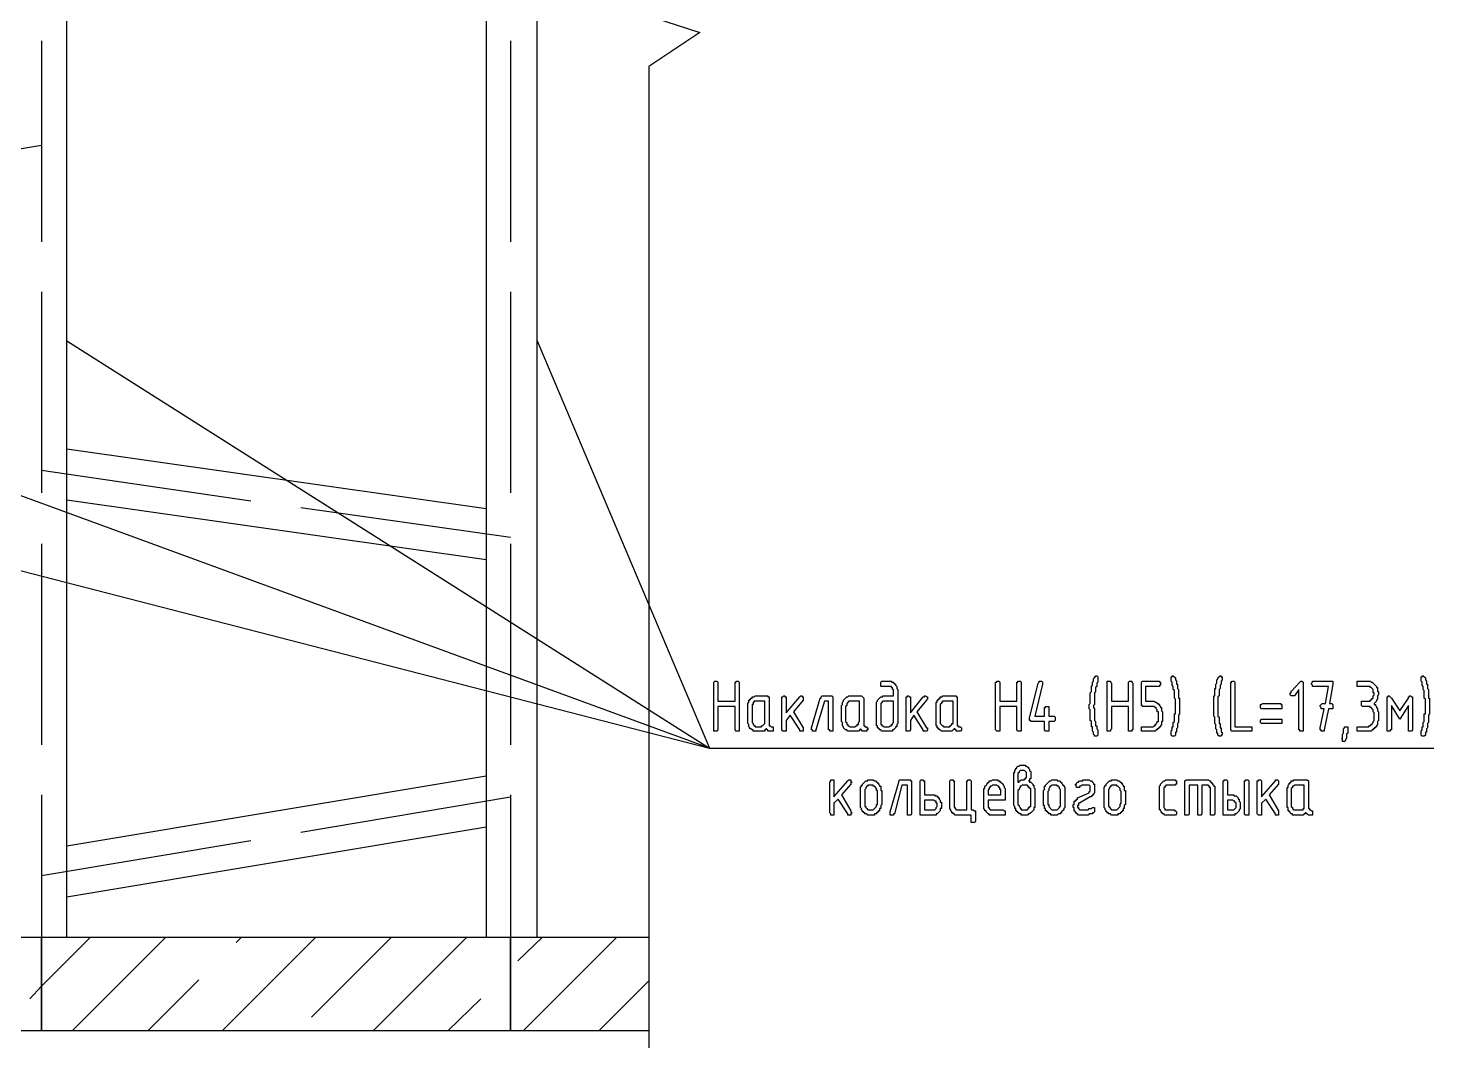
# Model space of a CAD drawing. Header units: millimetres. Extents: x 1 to 1188, y 1 to 840.
# Drawn here: x 120.9 to 204.8, y 262.5 to 323.3 of the extents above; entities that cross this region are included whole.
import ezdxf

# ---------------------------------------------------------------- set-up
doc = ezdxf.new("R2010")
doc.units = ezdxf.units.MM
doc.layers.add('GEOMETRY', color=7, linetype='Continuous')

msp = doc.modelspace()

# ---------------------------------------------------------------- linework, layer by layer
at = {"layer": 'GEOMETRY'}
for points in [[(157.931, 385.706), (157.931, 327.095), (154.947, 325.064), (160.98, 323.095), (157.931, 321.064), (157.931, 262.453)], [(121.673, 322.588), (121.673, 310.585)], [(149.677, 322.588), (149.677, 310.585)], [(109.164, 314.269), (121.673, 316.364)], [(121.673, 307.602), (121.673, 295.6)], [(149.677, 307.602), (149.677, 295.6)], [(67.19, 304.68), (161.552, 280.359)], [(123.197, 304.68), (161.552, 280.359), (95.194, 304.68)], [(151.264, 304.68), (161.552, 280.359), (204.794, 280.359)], [(148.216, 294.647), (123.197, 298.203)], [(134.182, 295.092), (121.673, 296.933)], [(148.216, 291.598), (123.197, 295.155)], [(149.677, 292.932), (137.167, 294.71)], [(121.673, 292.552), (121.673, 280.551)], [(149.677, 292.552), (149.677, 280.551)], [(123.197, 274.518), (148.216, 278.708)], [(121.673, 277.566), (121.673, 269.056)], [(137.167, 275.343), (149.677, 277.439)], [(149.677, 277.566), (149.677, 269.056)], [(123.197, 271.469), (148.216, 275.66)], [(121.673, 272.74), (134.182, 274.835)], [(121.673, 269.056), (121.673, 263.469), (93.669, 263.469), (93.669, 269.056)], [(93.669, 269.056), (121.736, 269.056)], [(120.975, 265.373), (121.673, 266.135), (124.594, 269.056)], [(149.677, 269.056), (149.677, 263.469), (121.673, 263.469), (121.673, 269.056)], [(121.673, 269.056), (149.74, 269.056)], [(123.515, 263.469), (129.103, 269.056)], [(132.468, 263.469), (138.056, 269.056)], [(133.294, 268.739), (133.61, 269.056)], [(137.802, 264.294), (142.565, 269.056)], [(141.485, 263.469), (147.073, 269.056)], [(157.931, 263.469), (149.677, 263.469), (149.677, 269.056)], [(149.677, 269.056), (157.931, 269.056)], [(150.121, 267.659), (151.581, 269.056)], [(150.439, 263.469), (156.027, 269.056)], [(128.023, 263.469), (131.071, 266.517)], [(154.947, 263.469), (157.931, 266.453)], [(145.93, 263.469), (147.898, 265.373)]]:
    msp.add_lwpolyline(points, dxfattribs=at)
for points in [[(120.213, 269.056), (123.197, 269.056), (123.197, 379.102), (120.213, 379.102)], [(148.216, 269.056), (151.264, 269.056), (151.264, 379.102), (148.216, 379.102)], [(184.475, 282.835), (184.475, 282.772), (184.539, 282.709), (184.539, 282.01), (184.602, 281.947), (184.602, 281.693), (184.665, 281.693), (184.665, 281.503), (184.729, 281.439), (184.729, 281.121), (184.665, 281.058), (184.539, 281.058), (184.539, 281.121), (184.475, 281.185), (184.475, 281.313), (184.41, 281.376), (184.41, 281.63), (184.347, 281.63), (184.347, 281.947), (184.284, 282.01), (184.284, 282.645), (184.22, 282.709), (184.22, 282.964), (184.284, 283.027), (184.284, 283.661), (184.347, 283.726), (184.347, 284.043), (184.41, 284.106), (184.41, 284.296), (184.475, 284.36), (184.475, 284.488), (184.539, 284.551), (184.539, 284.614), (184.602, 284.614), (184.602, 284.678), (184.665, 284.678), (184.729, 284.614), (184.729, 284.296), (184.665, 284.233), (184.665, 284.043), (184.602, 283.979), (184.602, 283.726), (184.539, 283.661), (184.539, 282.964), (184.475, 282.9)], [(189.364, 282.835), (189.364, 283.281), (189.301, 283.344), (189.301, 283.789), (189.238, 283.852), (189.238, 284.043), (189.173, 284.106), (189.173, 284.296), (189.11, 284.36), (189.11, 284.614), (189.173, 284.614), (189.173, 284.678), (189.238, 284.678), (189.364, 284.551), (189.364, 284.423), (189.428, 284.36), (189.428, 284.169), (189.491, 284.169), (189.491, 283.916), (189.555, 283.852), (189.555, 283.344), (189.618, 283.344), (189.618, 282.392), (189.555, 282.328), (189.555, 281.883), (189.491, 281.82), (189.491, 281.566), (189.428, 281.503), (189.428, 281.313), (189.364, 281.313), (189.364, 281.121), (189.301, 281.058), (189.173, 281.058), (189.11, 281.121), (189.11, 281.376), (189.173, 281.439), (189.173, 281.63), (189.238, 281.63), (189.238, 281.883), (189.301, 281.947), (189.301, 282.392), (189.364, 282.392)], [(191.904, 282.835), (191.904, 282.265), (191.968, 282.202), (191.968, 281.82), (192.031, 281.82), (192.031, 281.566), (192.094, 281.566), (192.094, 281.313), (192.158, 281.313), (192.158, 281.121), (192.094, 281.121), (192.094, 281.058), (191.968, 281.058), (191.904, 281.121), (191.904, 281.248), (191.841, 281.248), (191.841, 281.439), (191.777, 281.503), (191.777, 281.756), (191.714, 281.82), (191.714, 282.202), (191.651, 282.265), (191.651, 283.471), (191.714, 283.471), (191.714, 283.916), (191.777, 283.916), (191.777, 284.169), (191.841, 284.233), (191.841, 284.423), (191.904, 284.488), (191.904, 284.551), (192.031, 284.678), (192.094, 284.678), (192.094, 284.614), (192.158, 284.614), (192.158, 284.423), (192.094, 284.36), (192.094, 284.169), (192.031, 284.106), (192.031, 283.916), (191.968, 283.852), (191.968, 283.471), (191.904, 283.407)], [(204.286, 282.835), (204.286, 283.281), (204.223, 283.344), (204.223, 283.789), (204.159, 283.852), (204.159, 284.043), (204.096, 284.106), (204.096, 284.296), (204.032, 284.36), (204.032, 284.614), (204.096, 284.614), (204.096, 284.678), (204.159, 284.678), (204.286, 284.551), (204.286, 284.423), (204.351, 284.36), (204.351, 284.169), (204.414, 284.169), (204.414, 283.916), (204.477, 283.852), (204.477, 283.344), (204.541, 283.344), (204.541, 282.392), (204.477, 282.328), (204.477, 281.883), (204.414, 281.82), (204.414, 281.566), (204.351, 281.503), (204.351, 281.313), (204.286, 281.313), (204.286, 281.121), (204.223, 281.058), (204.096, 281.058), (204.032, 281.121), (204.032, 281.376), (204.096, 281.439), (204.096, 281.63), (204.159, 281.63), (204.159, 281.883), (204.223, 281.947), (204.223, 282.392), (204.286, 282.392)], [(161.805, 281.503), (161.805, 284.296), (161.869, 284.36), (161.995, 284.36), (162.059, 284.296), (162.059, 283.154), (163.076, 283.154), (163.076, 284.296), (163.139, 284.296), (163.139, 284.36), (163.266, 284.36), (163.329, 284.296), (163.329, 281.376), (163.139, 281.376), (163.076, 281.439), (163.076, 282.835), (162.059, 282.835), (162.059, 281.439), (161.995, 281.376), (161.805, 281.376)], [(172.791, 283.726), (172.791, 281.82), (172.727, 281.756), (172.727, 281.63), (172.664, 281.63), (172.664, 281.566), (172.601, 281.503), (172.536, 281.439), (172.473, 281.439), (172.473, 281.376), (171.839, 281.376), (171.775, 281.439), (171.71, 281.439), (171.71, 281.503), (171.647, 281.503), (171.647, 281.566), (171.584, 281.566), (171.584, 281.693), (171.52, 281.693), (171.52, 283.09), (171.584, 283.154), (171.584, 283.217), (171.71, 283.344), (171.775, 283.407), (171.902, 283.407), (171.902, 283.471), (172.536, 283.471), (172.536, 283.852), (172.473, 283.852), (172.473, 283.979), (172.409, 283.979), (172.409, 284.043), (171.775, 284.043), (171.775, 284.296), (171.839, 284.36), (172.409, 284.36), (172.409, 284.296), (172.536, 284.296), (172.536, 284.233), (172.601, 284.233), (172.601, 284.169), (172.664, 284.169), (172.664, 284.106), (172.727, 284.043), (172.727, 283.916), (172.791, 283.852)], [(178.632, 281.503), (178.632, 284.296), (178.696, 284.296), (178.696, 284.36), (178.823, 284.36), (178.886, 284.296), (178.886, 283.154), (179.903, 283.154), (179.903, 284.296), (179.966, 284.296), (179.966, 284.36), (180.093, 284.36), (180.156, 284.296), (180.156, 281.376), (179.966, 281.376), (179.903, 281.439), (179.903, 282.835), (178.886, 282.835), (178.886, 281.376), (178.696, 281.376), (178.632, 281.439)], [(180.665, 282.073), (180.665, 282.138), (181.172, 284.233), (181.235, 284.296), (181.235, 284.36), (181.364, 284.36), (181.427, 284.296), (181.427, 284.169), (180.982, 282.265), (181.554, 282.265), (181.554, 282.772), (181.617, 282.772), (181.617, 282.835), (181.807, 282.835), (181.807, 282.265), (182.126, 282.265), (182.189, 282.202), (182.189, 282.01), (182.126, 281.947), (181.807, 281.947), (181.807, 281.376), (181.617, 281.376), (181.554, 281.439), (181.554, 281.947), (180.728, 281.947), (180.728, 282.01), (180.665, 282.01)], [(185.301, 281.503), (185.301, 284.36), (185.491, 284.36), (185.491, 284.296), (185.554, 284.233), (185.554, 283.154), (186.57, 283.154), (186.57, 284.296), (186.633, 284.36), (186.76, 284.36), (186.76, 284.296), (186.823, 284.233), (186.823, 281.439), (186.76, 281.439), (186.76, 281.376), (186.57, 281.376), (186.57, 282.835), (185.554, 282.835), (185.554, 281.503), (185.491, 281.439), (185.491, 281.376), (185.301, 281.376)], [(187.332, 283.027), (187.332, 284.296), (187.395, 284.36), (188.411, 284.36), (188.411, 284.296), (188.476, 284.296), (188.476, 284.106), (188.411, 284.106), (188.411, 284.043), (187.585, 284.043), (187.585, 283.154), (188.094, 283.154), (188.157, 283.09), (188.221, 283.09), (188.284, 283.027), (188.348, 283.027), (188.348, 282.964), (188.411, 282.964), (188.411, 282.9), (188.476, 282.835), (188.476, 282.772), (188.539, 282.772), (188.539, 282.582), (188.602, 282.519), (188.602, 281.947), (188.539, 281.947), (188.539, 281.756), (188.476, 281.693), (188.476, 281.63), (188.411, 281.63), (188.411, 281.566), (188.348, 281.566), (188.348, 281.503), (188.284, 281.503), (188.284, 281.439), (188.221, 281.439), (188.157, 281.376), (187.332, 281.376), (187.332, 281.63), (188.031, 281.63), (188.094, 281.693), (188.157, 281.693), (188.157, 281.756), (188.221, 281.756), (188.221, 281.82), (188.284, 281.883), (188.284, 281.947), (188.348, 281.947), (188.348, 282.519), (188.284, 282.519), (188.284, 282.645), (188.221, 282.709), (188.221, 282.772), (188.157, 282.772), (188.094, 282.835), (187.395, 282.835), (187.395, 282.9), (187.332, 282.9)], [(192.666, 284.233), (192.666, 284.296), (192.73, 284.296), (192.73, 284.36), (192.856, 284.36), (192.92, 284.296), (192.92, 281.63), (193.935, 281.63), (193.935, 281.376), (192.73, 281.376), (192.666, 281.439)], [(196.73, 283.852), (196.477, 283.471), (196.285, 283.471), (196.222, 283.534), (196.222, 283.661), (196.285, 283.661), (196.285, 283.726), (196.794, 284.296), (196.857, 284.36), (196.92, 284.36), (196.984, 284.296), (196.984, 281.376), (196.794, 281.376), (196.794, 281.439), (196.73, 281.439)], [(198.254, 282.709), (198.064, 282.709), (198.064, 282.772), (198.001, 282.835), (198.001, 282.9), (198.127, 283.027), (198.318, 283.027), (198.508, 284.043), (197.556, 284.043), (197.556, 284.106), (197.492, 284.169), (197.492, 284.233), (197.556, 284.296), (197.556, 284.36), (198.763, 284.36), (198.763, 284.169), (198.571, 283.027), (198.698, 283.027), (198.763, 282.964), (198.763, 282.709), (198.508, 282.709), (198.254, 281.439), (198.254, 281.376), (198.064, 281.376), (198.064, 281.439), (198.001, 281.439), (198.001, 281.566)], [(200.857, 282.835), (200.54, 282.835), (200.477, 282.9), (200.477, 283.154), (200.984, 283.154), (200.984, 283.217), (201.048, 283.217), (201.048, 283.281), (201.111, 283.281), (201.111, 283.344), (201.176, 283.344), (201.176, 283.471), (201.239, 283.534), (201.239, 283.661), (201.176, 283.661), (201.176, 283.852), (201.111, 283.916), (201.048, 283.979), (200.984, 283.979), (200.984, 284.043), (200.222, 284.043), (200.222, 284.36), (200.984, 284.36), (201.048, 284.296), (201.111, 284.296), (201.176, 284.233), (201.366, 284.043), (201.366, 283.979), (201.429, 283.979), (201.429, 283.726), (201.493, 283.726), (201.493, 283.534), (201.429, 283.471), (201.429, 283.281), (201.366, 283.217), (201.366, 283.154), (201.239, 283.027), (201.239, 282.964), (201.302, 282.964), (201.302, 282.9), (201.366, 282.835), (201.366, 282.772), (201.429, 282.709), (201.429, 282.582), (201.493, 282.519), (201.493, 282.01), (201.429, 281.947), (201.429, 281.756), (201.366, 281.693), (201.366, 281.63), (201.302, 281.63), (201.302, 281.566), (201.239, 281.566), (201.239, 281.503), (201.176, 281.503), (201.176, 281.439), (201.111, 281.439), (201.048, 281.376), (200.222, 281.376), (200.222, 281.63), (200.921, 281.63), (200.921, 281.693), (200.984, 281.693), (201.048, 281.756), (201.111, 281.756), (201.111, 281.82), (201.176, 281.883), (201.176, 281.947), (201.239, 282.01), (201.239, 282.455), (201.176, 282.519), (201.176, 282.645), (201.111, 282.709), (201.048, 282.772), (200.984, 282.772), (200.984, 282.835)], [(165.36, 281.503), (165.36, 281.376), (165.044, 281.376), (165.044, 281.439), (164.98, 281.439), (164.98, 281.503), (164.917, 281.503), (164.917, 281.439), (164.853, 281.439), (164.853, 281.376), (164.155, 281.376), (164.155, 281.439), (164.091, 281.439), (164.028, 281.503), (163.964, 281.503), (163.964, 281.566), (163.901, 281.63), (163.901, 281.756), (163.838, 281.82), (163.838, 283.027), (163.901, 283.09), (163.901, 283.217), (163.964, 283.217), (163.964, 283.281), (164.028, 283.281), (164.028, 283.344), (164.091, 283.344), (164.091, 283.407), (164.218, 283.407), (164.281, 283.471), (165.044, 283.471), (165.044, 283.407), (165.107, 283.407), (165.107, 281.693), (165.17, 281.693), (165.234, 281.63), (165.36, 281.63)], [(164.853, 283.154), (164.218, 283.154), (164.218, 283.09), (164.155, 283.09), (164.155, 282.964), (164.091, 282.964), (164.091, 281.883), (164.155, 281.82), (164.155, 281.756), (164.218, 281.693), (164.281, 281.693), (164.281, 281.63), (164.663, 281.63), (164.663, 281.693), (164.727, 281.693), (164.853, 281.82)], [(166.123, 282.455), (166.948, 283.407), (167.013, 283.471), (167.076, 283.471), (167.076, 283.407), (167.139, 283.407), (167.139, 283.217), (166.568, 282.519), (167.139, 281.566), (167.139, 281.376), (166.948, 281.376), (166.948, 281.439), (166.377, 282.328), (166.123, 282.01), (166.123, 281.376), (165.932, 281.376), (165.869, 281.439), (165.869, 283.407), (165.932, 283.407), (165.996, 283.471), (166.059, 283.471), (166.059, 283.407), (166.123, 283.407)], [(168.282, 283.471), (168.854, 283.471), (168.917, 283.407), (168.917, 281.376), (168.727, 281.376), (168.727, 281.439), (168.664, 281.439), (168.664, 283.154), (168.409, 283.154), (167.902, 281.439), (167.902, 281.376), (167.71, 281.376), (167.71, 281.439), (167.647, 281.439), (167.647, 281.566), (168.155, 283.344), (168.219, 283.344), (168.219, 283.407)], [(171.013, 281.503), (171.013, 281.439), (170.948, 281.439), (170.948, 281.376), (170.695, 281.376), (170.568, 281.503), (170.441, 281.376), (169.806, 281.376), (169.743, 281.439), (169.679, 281.439), (169.552, 281.566), (169.552, 281.63), (169.489, 281.693), (169.489, 281.883), (169.426, 281.947), (169.426, 282.9), (169.489, 282.964), (169.489, 283.09), (169.552, 283.154), (169.552, 283.217), (169.743, 283.407), (169.806, 283.407), (169.869, 283.471), (170.631, 283.471), (170.758, 283.344), (170.758, 281.693), (170.822, 281.693), (170.822, 281.63), (170.948, 281.63), (170.948, 281.566), (171.013, 281.566)], [(170.505, 283.154), (169.869, 283.154), (169.743, 283.027), (169.743, 282.9), (169.679, 282.835), (169.679, 281.947), (169.743, 281.883), (169.743, 281.756), (169.806, 281.756), (169.806, 281.693), (169.869, 281.693), (169.933, 281.63), (170.251, 281.63), (170.314, 281.693), (170.378, 281.693), (170.378, 281.756), (170.441, 281.756), (170.441, 281.883), (170.505, 281.947)], [(172.536, 281.947), (172.536, 283.154), (171.902, 283.154), (171.775, 283.027), (171.775, 281.756), (171.839, 281.756), (171.839, 281.693), (171.902, 281.693), (171.965, 281.63), (172.282, 281.63), (172.346, 281.693), (172.409, 281.693), (172.409, 281.756), (172.473, 281.756), (172.473, 281.82), (172.536, 281.883)], [(173.553, 282.455), (174.315, 283.407), (174.378, 283.407), (174.378, 283.471), (174.442, 283.471), (174.505, 283.407), (174.569, 283.407), (174.569, 283.281), (174.505, 283.217), (173.933, 282.519), (174.505, 281.566), (174.569, 281.566), (174.569, 281.439), (174.505, 281.376), (174.315, 281.376), (174.315, 281.439), (173.743, 282.328), (173.553, 282.01), (173.553, 281.439), (173.489, 281.376), (173.298, 281.376), (173.298, 283.407), (173.363, 283.407), (173.363, 283.471), (173.426, 283.471), (173.489, 283.407), (173.553, 283.407)], [(176.601, 281.503), (176.601, 281.439), (176.538, 281.376), (176.283, 281.376), (176.283, 281.439), (176.219, 281.439), (176.219, 281.503), (176.156, 281.503), (176.029, 281.376), (175.394, 281.376), (175.331, 281.439), (175.267, 281.439), (175.267, 281.503), (175.204, 281.503), (175.204, 281.566), (175.14, 281.566), (175.14, 281.693), (175.077, 281.693), (175.077, 283.09), (175.14, 283.09), (175.14, 283.217), (175.204, 283.217), (175.204, 283.281), (175.267, 283.281), (175.267, 283.344), (175.331, 283.344), (175.331, 283.407), (175.457, 283.407), (175.457, 283.471), (176.283, 283.471), (176.283, 283.407), (176.346, 283.407), (176.346, 281.693), (176.41, 281.693), (176.41, 281.63), (176.538, 281.63), (176.601, 281.566)], [(176.093, 283.154), (175.457, 283.154), (175.457, 283.09), (175.394, 283.09), (175.394, 283.027), (175.331, 282.964), (175.331, 281.82), (175.457, 281.693), (175.521, 281.693), (175.521, 281.63), (175.902, 281.63), (175.902, 281.693), (175.966, 281.693), (176.029, 281.756), (176.029, 281.82), (176.093, 281.82)], [(195.588, 282.709), (194.507, 282.709), (194.444, 282.772), (194.444, 282.964), (194.507, 282.964), (194.571, 283.027), (195.651, 283.027), (195.651, 282.964), (195.714, 282.964), (195.714, 282.709)], [(202.763, 282.073), (202.255, 282.9), (202.255, 281.439), (202.191, 281.439), (202.191, 281.376), (202.001, 281.376), (202.001, 283.407), (202.064, 283.407), (202.064, 283.471), (202.128, 283.471), (202.255, 283.344), (202.763, 282.582), (203.27, 283.344), (203.27, 283.407), (203.334, 283.407), (203.334, 283.471), (203.397, 283.471), (203.46, 283.407), (203.525, 283.407), (203.525, 281.439), (203.46, 281.376), (203.27, 281.376), (203.27, 282.9)], [(195.588, 281.82), (194.507, 281.82), (194.444, 281.883), (194.444, 282.01), (194.507, 282.073), (195.714, 282.073), (195.714, 281.82)], [(199.523, 281.63), (199.652, 281.63), (199.652, 281.248), (199.588, 281.185), (199.588, 280.931), (199.523, 280.868), (199.523, 280.804), (199.46, 280.741), (199.333, 280.741), (199.333, 280.868), (199.27, 280.931), (199.333, 280.931), (199.333, 281.185), (199.397, 281.248), (199.397, 281.503), (199.46, 281.566), (199.46, 281.63)], [(180.602, 278.391), (180.665, 278.391), (180.665, 278.328), (180.728, 278.328), (180.855, 278.201), (180.855, 278.138), (180.919, 278.138), (180.919, 278.01), (180.982, 277.946), (180.982, 276.804), (180.919, 276.804), (180.919, 276.677), (180.792, 276.55), (180.728, 276.485), (180.665, 276.422), (180.602, 276.422), (180.538, 276.359), (180.156, 276.359), (180.156, 276.422), (180.03, 276.422), (180.03, 276.485), (179.966, 276.485), (179.966, 276.55), (179.903, 276.55), (179.903, 276.614), (179.839, 276.614), (179.839, 276.74), (179.776, 276.74), (179.776, 276.867), (179.713, 276.931), (179.713, 278.898), (179.776, 278.898), (179.776, 279.027), (179.839, 279.09), (179.839, 279.153), (179.903, 279.153), (179.903, 279.217), (179.966, 279.28), (180.03, 279.28), (180.093, 279.344), (180.41, 279.344), (180.41, 279.28), (180.473, 279.28), (180.538, 279.217), (180.602, 279.217), (180.602, 279.153), (180.665, 279.09), (180.665, 279.027), (180.728, 278.963), (180.728, 278.518), (180.665, 278.518), (180.665, 278.391)], [(179.966, 278.328), (180.03, 278.328), (180.03, 278.391), (180.093, 278.391), (180.156, 278.455), (180.347, 278.455), (180.347, 278.518), (180.41, 278.518), (180.41, 278.581), (180.473, 278.581), (180.473, 278.898), (180.41, 278.963), (180.347, 279.027), (180.093, 279.027), (180.03, 278.963), (180.03, 278.898), (179.966, 278.835)], [(168.981, 277.439), (169.806, 278.391), (169.869, 278.455), (169.996, 278.455), (169.996, 278.328), (170.06, 278.328), (169.996, 278.264), (169.996, 278.201), (169.426, 277.566), (169.996, 276.614), (169.996, 276.55), (170.06, 276.485), (169.996, 276.422), (169.996, 276.359), (169.806, 276.359), (169.806, 276.422), (169.234, 277.311), (168.981, 277.057), (168.981, 276.359), (168.79, 276.359), (168.79, 276.422), (168.727, 276.485), (168.727, 278.328), (168.79, 278.391), (168.79, 278.455), (168.981, 278.455)], [(170.568, 277.121), (170.568, 278.01), (170.631, 278.073), (170.631, 278.138), (170.695, 278.138), (170.695, 278.201), (170.885, 278.391), (171.013, 278.391), (171.013, 278.455), (171.33, 278.455), (171.394, 278.391), (171.457, 278.391), (171.52, 278.328), (171.584, 278.328), (171.584, 278.264), (171.647, 278.264), (171.647, 278.201), (171.71, 278.138), (171.71, 278.073), (171.775, 278.073), (171.775, 277.819), (171.839, 277.819), (171.839, 276.994), (171.775, 276.931), (171.775, 276.74), (171.71, 276.74), (171.71, 276.614), (171.647, 276.614), (171.647, 276.55), (171.584, 276.55), (171.584, 276.485), (171.52, 276.485), (171.52, 276.422), (171.394, 276.422), (171.394, 276.359), (171.013, 276.359), (170.948, 276.422), (170.822, 276.422), (170.822, 276.485), (170.758, 276.485), (170.758, 276.55), (170.695, 276.55), (170.695, 276.614), (170.631, 276.677), (170.631, 276.74), (170.568, 276.804)], [(171.584, 277.121), (171.584, 277.819), (171.52, 277.819), (171.52, 277.946), (171.394, 278.073), (171.33, 278.073), (171.33, 278.138), (171.013, 278.138), (171.013, 278.073), (170.948, 278.073), (170.885, 278.01), (170.885, 277.946), (170.822, 277.883), (170.822, 276.867), (170.885, 276.867), (170.885, 276.804), (170.948, 276.74), (171.013, 276.677), (171.33, 276.677), (171.52, 276.867), (171.52, 276.994), (171.584, 276.994)], [(172.981, 278.455), (173.553, 278.455), (173.553, 278.391), (173.616, 278.391), (173.616, 276.422), (173.553, 276.359), (173.363, 276.359), (173.363, 278.138), (173.044, 278.138), (172.601, 276.422), (172.536, 276.422), (172.536, 276.359), (172.346, 276.359), (172.346, 276.55), (172.854, 278.328), (172.854, 278.391), (172.918, 278.455)], [(175.394, 276.931), (175.394, 276.74), (175.331, 276.74), (175.331, 276.614), (175.267, 276.55), (175.204, 276.485), (175.14, 276.422), (175.077, 276.422), (175.077, 276.359), (174.123, 276.359), (174.123, 278.391), (174.188, 278.455), (174.315, 278.455), (174.315, 278.391), (174.378, 278.391), (174.378, 277.566), (175.014, 277.566), (175.014, 277.502), (175.14, 277.502), (175.14, 277.439), (175.204, 277.439), (175.204, 277.376), (175.267, 277.376), (175.267, 277.311), (175.331, 277.248), (175.331, 277.121), (175.394, 277.121)], [(177.298, 276.677), (177.363, 276.614), (177.427, 276.614), (177.427, 275.978), (177.363, 275.915), (177.172, 275.915), (177.172, 276.359), (176.219, 276.359), (176.156, 276.422), (176.093, 276.422), (176.093, 276.485), (176.029, 276.485), (176.029, 276.55), (175.966, 276.614), (175.966, 276.677), (175.902, 276.74), (175.902, 278.391), (175.966, 278.455), (176.093, 278.455), (176.093, 278.391), (176.156, 278.391), (176.156, 276.804), (176.219, 276.804), (176.219, 276.74), (176.283, 276.677), (176.918, 276.677), (176.918, 278.391), (176.981, 278.391), (176.981, 278.455), (177.108, 278.455), (177.172, 278.391), (177.172, 276.677)], [(178.189, 277.248), (178.189, 276.804), (178.252, 276.804), (178.252, 276.74), (178.315, 276.677), (179.077, 276.677), (179.141, 276.614), (179.204, 276.614), (179.204, 276.359), (178.252, 276.359), (178.252, 276.422), (178.189, 276.422), (178.06, 276.55), (178.06, 276.614), (177.997, 276.614), (177.997, 276.677), (177.934, 276.74), (177.934, 277.946), (177.997, 277.946), (177.997, 278.073), (178.06, 278.138), (178.125, 278.201), (178.125, 278.264), (178.189, 278.264), (178.189, 278.328), (178.252, 278.328), (178.252, 278.391), (178.379, 278.391), (178.442, 278.455), (178.759, 278.455), (178.759, 278.391), (178.886, 278.391), (178.886, 278.328), (178.951, 278.328), (179.077, 278.201), (179.077, 278.138), (179.141, 278.073), (179.141, 278.01), (179.204, 277.946), (179.204, 277.248)], [(178.569, 278.138), (178.442, 278.138), (178.379, 278.073), (178.315, 278.073), (178.315, 278.01), (178.252, 278.01), (178.252, 277.883), (178.189, 277.883), (178.189, 277.566), (178.951, 277.566), (178.951, 277.883), (178.886, 277.883), (178.886, 278.01), (178.823, 278.01), (178.823, 278.073), (178.759, 278.073), (178.696, 278.138)], [(180.728, 277.121), (180.728, 277.946), (180.665, 277.946), (180.665, 278.01), (180.602, 278.01), (180.602, 278.073), (180.538, 278.073), (180.538, 278.138), (180.22, 278.138), (180.156, 278.073), (180.093, 278.073), (180.093, 278.01), (180.03, 277.946), (180.03, 277.883), (179.966, 277.819), (179.966, 276.994), (180.03, 276.931), (180.03, 276.867), (180.093, 276.804), (180.093, 276.74), (180.156, 276.74), (180.156, 276.677), (180.538, 276.677), (180.602, 276.74), (180.602, 276.804), (180.665, 276.804), (180.665, 276.867), (180.728, 276.867)], [(181.49, 277.121), (181.49, 277.819), (181.554, 277.883), (181.554, 278.073), (181.617, 278.073), (181.617, 278.138), (181.871, 278.391), (181.934, 278.391), (181.998, 278.455), (182.316, 278.455), (182.316, 278.391), (182.443, 278.391), (182.506, 278.328), (182.569, 278.328), (182.569, 278.264), (182.633, 278.201), (182.633, 278.138), (182.696, 278.138), (182.696, 278.073), (182.76, 278.01), (182.76, 276.804), (182.696, 276.74), (182.696, 276.677), (182.569, 276.55), (182.569, 276.485), (182.506, 276.485), (182.506, 276.422), (182.379, 276.422), (182.316, 276.359), (181.934, 276.359), (181.934, 276.422), (181.807, 276.422), (181.807, 276.485), (181.744, 276.485), (181.744, 276.55), (181.681, 276.55), (181.681, 276.614), (181.617, 276.614), (181.617, 276.74), (181.554, 276.74), (181.554, 276.931), (181.49, 276.931)], [(182.506, 277.121), (182.506, 277.883), (182.443, 277.946), (182.443, 278.01), (182.379, 278.073), (182.316, 278.073), (182.316, 278.138), (181.998, 278.138), (181.934, 278.073), (181.871, 278.073), (181.871, 278.01), (181.807, 277.946), (181.807, 277.819), (181.744, 277.756), (181.744, 276.994), (181.807, 276.994), (181.807, 276.867), (181.998, 276.677), (182.316, 276.677), (182.443, 276.804), (182.443, 276.867), (182.506, 276.867)], [(184.41, 276.804), (184.539, 276.804), (184.539, 276.55), (184.475, 276.485), (184.41, 276.485), (184.41, 276.422), (184.22, 276.422), (184.157, 276.359), (183.585, 276.359), (183.522, 276.422), (183.458, 276.422), (183.458, 276.485), (183.395, 276.485), (183.395, 276.55), (183.331, 276.614), (183.331, 276.804), (183.268, 276.804), (183.268, 276.994), (183.331, 276.994), (183.331, 277.184), (183.395, 277.184), (183.395, 277.248), (183.458, 277.248), (183.458, 277.311), (183.522, 277.311), (183.522, 277.376), (184.22, 277.693), (184.22, 277.756), (184.284, 277.756), (184.284, 278.073), (184.22, 278.138), (183.777, 278.138), (183.713, 278.073), (183.648, 278.073), (183.648, 278.01), (183.458, 278.01), (183.458, 278.073), (183.395, 278.138), (183.395, 278.201), (183.458, 278.201), (183.458, 278.264), (183.522, 278.328), (183.585, 278.328), (183.648, 278.391), (183.84, 278.391), (183.84, 278.455), (184.22, 278.455), (184.284, 278.391), (184.347, 278.391), (184.41, 278.328), (184.475, 278.264), (184.475, 278.201), (184.539, 278.201), (184.539, 277.693), (184.475, 277.629), (184.475, 277.566), (184.41, 277.566), (184.41, 277.502), (184.347, 277.502), (184.347, 277.439), (184.284, 277.439), (183.648, 277.057), (183.585, 277.057), (183.585, 276.931), (183.522, 276.931), (183.522, 276.804), (183.585, 276.804), (183.585, 276.74), (183.648, 276.677), (184.157, 276.677), (184.22, 276.74), (184.347, 276.74)], [(185.109, 277.121), (185.109, 278.01), (185.173, 278.073), (185.173, 278.138), (185.236, 278.138), (185.236, 278.201), (185.301, 278.264), (185.427, 278.391), (185.554, 278.391), (185.554, 278.455), (185.871, 278.455), (185.935, 278.391), (185.998, 278.391), (186.063, 278.328), (186.126, 278.328), (186.126, 278.264), (186.189, 278.264), (186.189, 278.201), (186.253, 278.138), (186.253, 278.073), (186.316, 278.073), (186.316, 277.819), (186.38, 277.819), (186.38, 276.994), (186.316, 276.931), (186.316, 276.74), (186.253, 276.74), (186.253, 276.614), (186.189, 276.614), (186.189, 276.55), (186.126, 276.55), (186.126, 276.485), (186.063, 276.485), (186.063, 276.422), (185.935, 276.422), (185.935, 276.359), (185.554, 276.359), (185.491, 276.422), (185.364, 276.422), (185.364, 276.485), (185.301, 276.485), (185.301, 276.55), (185.236, 276.55), (185.236, 276.614), (185.173, 276.677), (185.173, 276.74), (185.109, 276.804)], [(186.126, 277.121), (186.126, 277.756), (186.063, 277.819), (186.063, 277.946), (185.998, 278.01), (185.935, 278.073), (185.871, 278.073), (185.871, 278.138), (185.554, 278.138), (185.554, 278.073), (185.491, 278.073), (185.427, 278.01), (185.427, 277.946), (185.364, 277.883), (185.364, 276.867), (185.427, 276.867), (185.427, 276.804), (185.554, 276.677), (185.871, 276.677), (185.998, 276.804), (186.063, 276.867), (186.063, 276.994), (186.126, 277.057)], [(188.666, 277.819), (188.666, 276.804), (188.729, 276.74), (188.729, 276.677), (189.301, 276.677), (189.301, 276.614), (189.364, 276.614), (189.428, 276.55), (189.428, 276.422), (189.364, 276.359), (188.729, 276.359), (188.666, 276.422), (188.602, 276.422), (188.602, 276.485), (188.539, 276.485), (188.539, 276.55), (188.476, 276.614), (188.476, 276.677), (188.411, 276.677), (188.411, 278.073), (188.476, 278.138), (188.476, 278.201), (188.666, 278.391), (188.729, 278.391), (188.793, 278.455), (189.364, 278.455), (189.364, 278.391), (189.428, 278.391), (189.428, 278.201), (189.364, 278.201), (189.364, 278.138), (188.793, 278.138), (188.793, 278.073), (188.729, 278.073), (188.729, 278.01), (188.666, 278.01)], [(190.063, 278.455), (191.332, 278.455), (191.396, 278.391), (191.459, 278.391), (191.459, 278.328), (191.523, 278.328), (191.523, 278.264), (191.586, 278.264), (191.586, 278.201), (191.651, 278.138), (191.651, 278.073), (191.714, 278.073), (191.714, 276.422), (191.651, 276.359), (191.459, 276.359), (191.459, 278.01), (191.396, 278.01), (191.396, 278.073), (191.332, 278.073), (191.332, 278.138), (190.952, 278.138), (190.952, 276.422), (190.889, 276.359), (190.697, 276.359), (190.697, 278.138), (190.19, 278.138), (190.19, 276.422), (190.127, 276.359), (189.935, 276.359), (189.935, 278.391), (189.998, 278.455)], [(193.238, 276.931), (193.238, 276.74), (193.173, 276.677), (193.173, 276.614), (193.11, 276.55), (193.047, 276.485), (192.983, 276.422), (192.92, 276.422), (192.92, 276.359), (192.221, 276.359), (192.221, 278.391), (192.285, 278.391), (192.285, 278.455), (192.413, 278.455), (192.476, 278.391), (192.476, 277.566), (192.856, 277.566), (192.856, 277.502), (192.983, 277.502), (193.11, 277.376), (193.11, 277.311), (193.173, 277.311), (193.173, 277.184), (193.238, 277.121)], [(193.492, 278.328), (193.492, 278.391), (193.555, 278.391), (193.555, 278.455), (193.682, 278.455), (193.745, 278.391), (193.745, 276.359), (193.555, 276.359), (193.492, 276.422)], [(194.507, 277.439), (195.333, 278.391), (195.333, 278.455), (195.46, 278.455), (195.523, 278.391), (195.523, 278.201), (194.952, 277.566), (195.523, 276.614), (195.523, 276.359), (195.333, 276.359), (195.333, 276.422), (194.761, 277.311), (194.507, 277.057), (194.507, 276.359), (194.317, 276.359), (194.254, 276.422), (194.254, 278.391), (194.317, 278.391), (194.317, 278.455), (194.444, 278.455), (194.507, 278.391)], [(197.556, 276.485), (197.556, 276.359), (197.302, 276.359), (197.239, 276.422), (197.175, 276.422), (197.175, 276.485), (197.11, 276.485), (197.11, 276.422), (197.047, 276.422), (196.984, 276.359), (196.348, 276.359), (196.348, 276.422), (196.285, 276.422), (196.222, 276.485), (196.222, 276.55), (196.158, 276.55), (196.158, 276.614), (196.095, 276.614), (196.095, 276.804), (196.031, 276.804), (196.031, 278.01), (196.095, 278.01), (196.095, 278.138), (196.158, 278.201), (196.158, 278.264), (196.222, 278.264), (196.222, 278.328), (196.285, 278.328), (196.285, 278.391), (196.413, 278.391), (196.413, 278.455), (197.239, 278.455), (197.302, 278.391), (197.302, 276.74), (197.365, 276.74), (197.365, 276.677), (197.429, 276.677), (197.492, 276.614), (197.556, 276.614)], [(197.047, 278.138), (196.477, 278.138), (196.413, 278.073), (196.348, 278.073), (196.348, 278.01), (196.285, 277.946), (196.285, 276.867), (196.348, 276.804), (196.348, 276.74), (196.413, 276.677), (196.984, 276.677), (196.984, 276.74), (197.047, 276.74)], [(175.14, 276.931), (175.14, 277.057), (175.077, 277.057), (175.077, 277.184), (175.014, 277.184), (174.95, 277.248), (174.378, 277.248), (174.378, 276.677), (175.014, 276.677), (175.077, 276.74), (175.077, 276.804), (175.14, 276.867)], [(192.983, 276.931), (192.983, 277.057), (192.92, 277.121), (192.92, 277.184), (192.856, 277.184), (192.793, 277.248), (192.476, 277.248), (192.476, 276.677), (192.856, 276.677), (192.983, 276.804)]]:
    msp.add_lwpolyline(points, close=True, dxfattribs=at)

doc.saveas('drawing.dxf')
